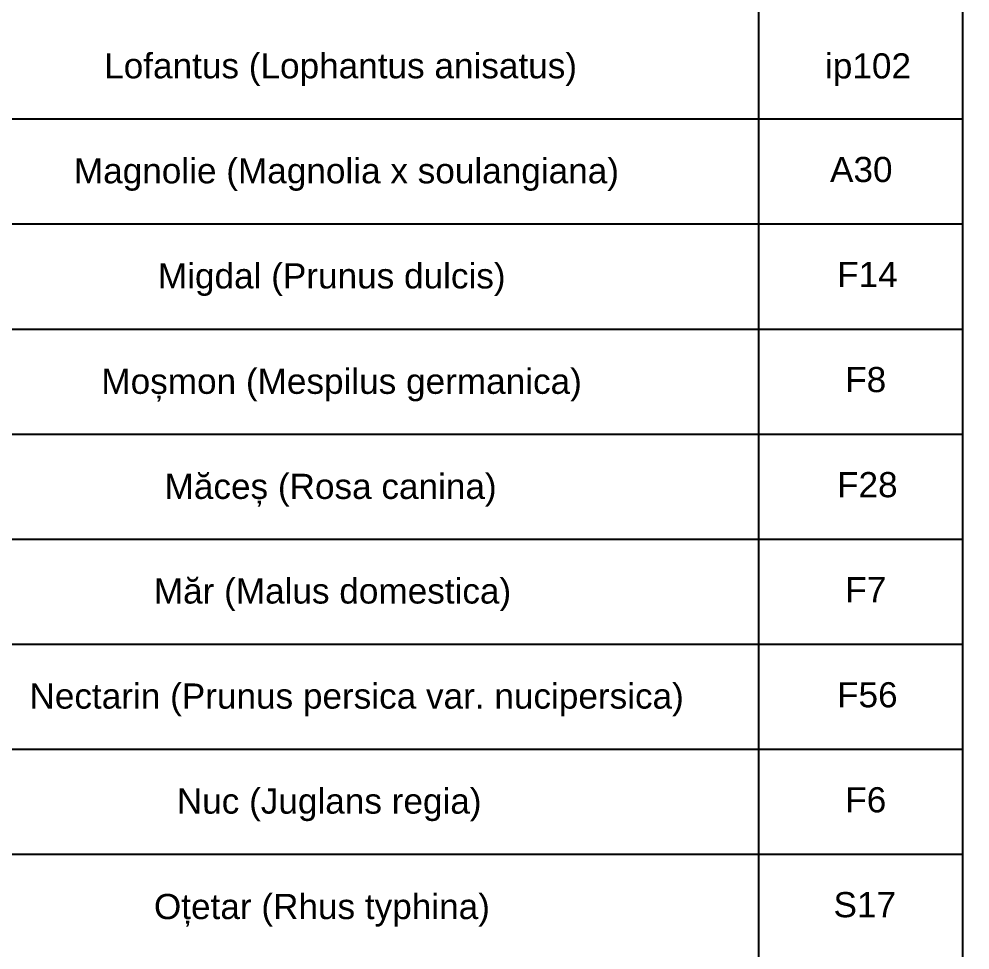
# Model space of a CAD drawing. Header units: millimetres. Extents: x 0 to 135, y -17 to 120.
# Drawn here: x 7.25 to 21.16, y 52.82 to 66.45 of the extents above; entities that cross this region are included whole.
import ezdxf

# ---------------------------------------------------------------- set-up
doc = ezdxf.new("R2010")
doc.units = ezdxf.units.MM
doc.layers.add('Plan View', color=7, linetype='Continuous')
doc.layers.add('Plant Legend', color=7, linetype='Continuous')
picture_1 = doc.add_image_def('image1.jpg', size_in_pixel=(8192, 8192))

# ---------------------------------------------------------------- blocks, each defined once
blk = doc.blocks.new('1')
at = {"flags": 1}
for tag in ['Export Name', 'Export Layer']:
    blk.add_attdef(tag, (0, 0), '', height=0.0254, dxfattribs=at)
at = {"layer": 'Plan View'}
image = blk.add_image(picture_1, insert=(0, 0), size_in_units=(120, 120), dxfattribs=dict(at, fade=50))
image.dxf.flags = 7
blk = doc.blocks.new('422')
at = {"layer": 'Plant Legend'}
blk.add_lwpolyline([(0.458, 119.298), (21.053, 119.298), (21.053, 6.559), (0.458, 6.559)], close=True, dxfattribs=at)
for points in [[(18.065, 118.087), (18.065, 6.559)], [(0.458, 64.984), (21.053, 64.984)], [(0.458, 63.447), (21.053, 63.447)], [(0.458, 61.909), (21.053, 61.909)], [(0.458, 60.372), (21.053, 60.372)], [(0.458, 58.834), (21.053, 58.834)], [(0.458, 57.297), (21.053, 57.297)], [(0.458, 55.759), (21.053, 55.759)], [(0.458, 54.222), (21.053, 54.222)]]:
    blk.add_lwpolyline(points, dxfattribs=at)
at = {"flags": 1}
for tag in ['Export Name', 'Export Layer']:
    blk.add_attdef(tag, (0, 0), '', height=0.0254, dxfattribs=at)
at = {"layer": 'Plant Legend', "char_height": 0.36812, "attachment_point": 1}
for s, insert in [('\\fArial|b0|i0;Lofantus (Lophantus anisatus)', (8.494, 65.947)), ('\\fArial|b0|i0;ip102', (19.04, 65.945)), ('\\fArial|b0|i0;Magnolie (Magnolia x soulangiana)', (8.051, 64.41)), ('\\fArial|b0|i0;A30', (19.113, 64.429)), ('\\fArial|b0|i0;Migdal (Prunus dulcis)', (9.28, 62.872)), ('\\fArial|b0|i0;F14', (19.217, 62.893)), ('\\fArial|b0|i0;F8', (19.335, 61.354)), ('\\fArial|b0|i0;Moșmon (Mespilus germanica)', (8.453, 61.329)), ('\\fArial|b0|i0;Măceș (Rosa canina)', (9.378, 59.791)), ('\\fArial|b0|i0;F28', (19.216, 59.816)), ('\\fArial|b0|i0;Măr (Malus domestica)', (9.22, 58.26)), ('\\fArial|b0|i0;F7', (19.336, 58.279)), ('\\fArial|b0|i0;Nectarin (Prunus persica var. nucipersica)', (7.401, 56.722)), ('\\fArial|b0|i0;F56', (19.216, 56.741)), ('\\fArial|b0|i0;Nuc (Juglans regia)', (9.557, 55.185)), ('\\fArial|b0|i0;F6', (19.336, 55.204)), ('\\fArial|b0|i0;Oțetar (Rhus typhina)', (9.222, 53.642)), ('\\fArial|b0|i0;S17', (19.164, 53.669))]:
    blk.add_mtext(s, dxfattribs=dict(at, insert=insert))

msp = doc.modelspace()

# ---------------------------------------------------------------- block references
at = {"layer": 'Plan View', "color": 7}
msp.add_blockref('1', (0, 0), dxfattribs=at)
at = {"layer": 'Plant Legend', "color": 7}
msp.add_blockref('422', (0, 0), dxfattribs=at)

doc.saveas('drawing.dxf')
